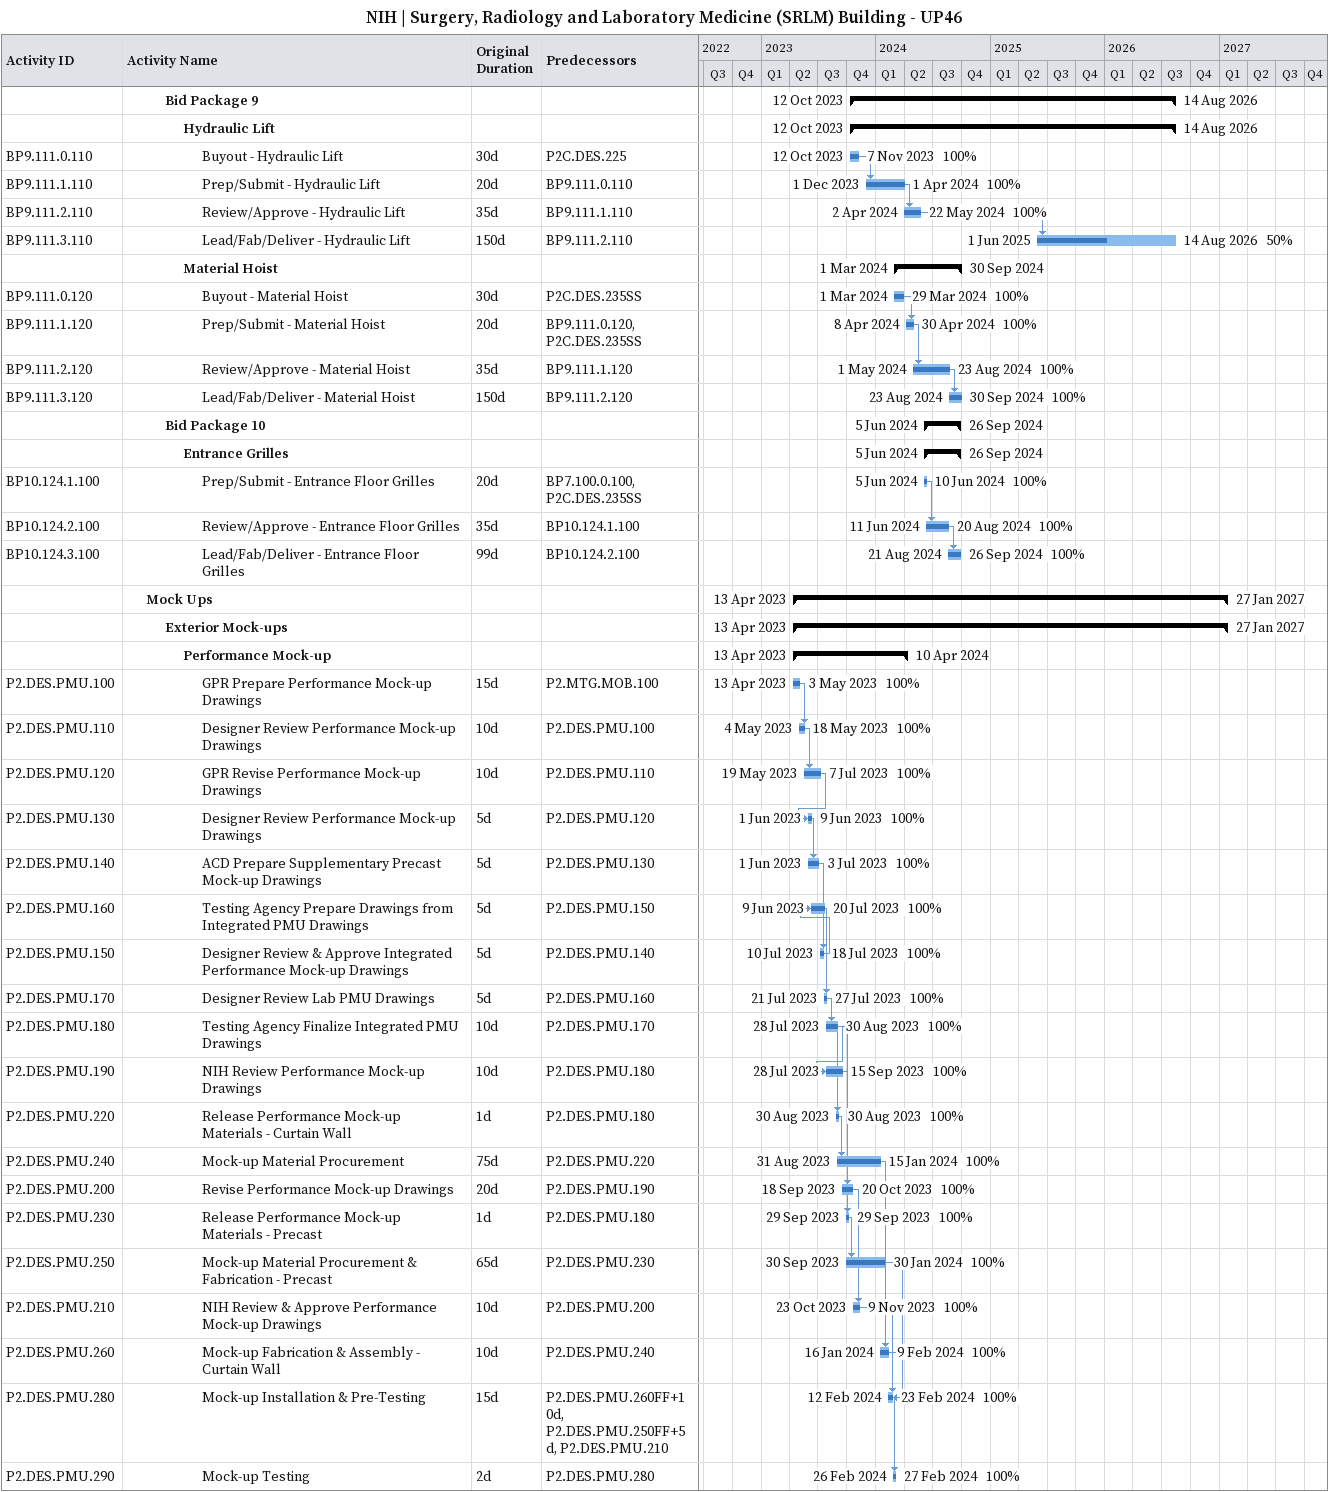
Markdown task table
NIH | Surgery, Radiology and Laboratory Medicine (SRLM) Building - UP46

| ID | Level | Task | Original duration | Start | Finish | Predecessors | % complete |
|---|---|---|---|---|---|---|---|
|  | 3 | **Bid Package 9** |  | 2023-10-12 | 2026-08-14 |  |  |
|  | 4 | **Hydraulic Lift** |  | 2023-10-12 | 2026-08-14 |  |  |
| BP9.111.0.110 | 5 | Buyout - Hydraulic Lift | 30d | 2023-10-12 | 2023-11-07 | P2C.DES.225 | 100 |
| BP9.111.1.110 | 5 | Prep/Submit - Hydraulic Lift | 20d | 2023-12-01 | 2024-04-01 | BP9.111.0.110 | 100 |
| BP9.111.2.110 | 5 | Review/Approve - Hydraulic Lift | 35d | 2024-04-02 | 2024-05-22 | BP9.111.1.110 | 100 |
| BP9.111.3.110 | 5 | Lead/Fab/Deliver - Hydraulic Lift | 150d | 2025-06-01 | 2026-08-14 | BP9.111.2.110 | 50 |
|  | 4 | **Material Hoist** |  | 2024-03-01 | 2024-09-30 |  |  |
| BP9.111.0.120 | 5 | Buyout - Material Hoist | 30d | 2024-03-01 | 2024-03-29 | P2C.DES.235SS | 100 |
| BP9.111.1.120 | 5 | Prep/Submit - Material Hoist | 20d | 2024-04-08 | 2024-04-30 | BP9.111.0.120, P2C.DES.235SS | 100 |
| BP9.111.2.120 | 5 | Review/Approve - Material Hoist | 35d | 2024-05-01 | 2024-08-23 | BP9.111.1.120 | 100 |
| BP9.111.3.120 | 5 | Lead/Fab/Deliver - Material Hoist | 150d | 2024-08-23 | 2024-09-30 | BP9.111.2.120 | 100 |
|  | 3 | **Bid Package 10** |  | 2024-06-05 | 2024-09-26 |  |  |
|  | 4 | **Entrance Grilles** |  | 2024-06-05 | 2024-09-26 |  |  |
| BP10.124.1.100 | 5 | Prep/Submit - Entrance Floor Grilles | 20d | 2024-06-05 | 2024-06-10 | BP7.100.0.100, P2C.DES.235SS | 100 |
| BP10.124.2.100 | 5 | Review/Approve - Entrance Floor Grilles | 35d | 2024-06-11 | 2024-08-20 | BP10.124.1.100 | 100 |
| BP10.124.3.100 | 5 | Lead/Fab/Deliver - Entrance Floor Grilles | 99d | 2024-08-21 | 2024-09-26 | BP10.124.2.100 | 100 |
|  | 2 | **Mock Ups** |  | 2023-04-13 | 2027-01-27 |  |  |
|  | 3 | **Exterior Mock-ups** |  | 2023-04-13 | 2027-01-27 |  |  |
|  | 4 | **Performance Mock-up** |  | 2023-04-13 | 2024-04-10 |  |  |
| P2.DES.PMU.100 | 5 | GPR Prepare Performance Mock-up Drawings | 15d | 2023-04-13 | 2023-05-03 | P2.MTG.MOB.100 | 100 |
| P2.DES.PMU.110 | 5 | Designer Review Performance Mock-up Drawings | 10d | 2023-05-04 | 2023-05-18 | P2.DES.PMU.100 | 100 |
| P2.DES.PMU.120 | 5 | GPR Revise Performance Mock-up Drawings | 10d | 2023-05-19 | 2023-07-07 | P2.DES.PMU.110 | 100 |
| P2.DES.PMU.130 | 5 | Designer Review Performance Mock-up Drawings | 5d | 2023-06-01 | 2023-06-09 | P2.DES.PMU.120 | 100 |
| P2.DES.PMU.140 | 5 | ACD Prepare Supplementary Precast Mock-up Drawings | 5d | 2023-06-01 | 2023-07-03 | P2.DES.PMU.130 | 100 |
| P2.DES.PMU.160 | 5 | Testing Agency Prepare Drawings from Integrated PMU Drawings | 5d | 2023-06-09 | 2023-07-20 | P2.DES.PMU.150 | 100 |
| P2.DES.PMU.150 | 5 | Designer Review & Approve Integrated Performance Mock-up Drawings | 5d | 2023-07-10 | 2023-07-18 | P2.DES.PMU.140 | 100 |
| P2.DES.PMU.170 | 5 | Designer Review Lab PMU Drawings | 5d | 2023-07-21 | 2023-07-27 | P2.DES.PMU.160 | 100 |
| P2.DES.PMU.180 | 5 | Testing Agency Finalize Integrated PMU Drawings | 10d | 2023-07-28 | 2023-08-30 | P2.DES.PMU.170 | 100 |
| P2.DES.PMU.190 | 5 | NIH Review Performance Mock-up Drawings | 10d | 2023-07-28 | 2023-09-15 | P2.DES.PMU.180 | 100 |
| P2.DES.PMU.220 | 5 | Release Performance Mock-up Materials - Curtain Wall | 1d | 2023-08-30 | 2023-08-30 | P2.DES.PMU.180 | 100 |
| P2.DES.PMU.240 | 5 | Mock-up Material Procurement | 75d | 2023-08-31 | 2024-01-15 | P2.DES.PMU.220 | 100 |
| P2.DES.PMU.200 | 5 | Revise Performance Mock-up Drawings | 20d | 2023-09-18 | 2023-10-20 | P2.DES.PMU.190 | 100 |
| P2.DES.PMU.230 | 5 | Release Performance Mock-up Materials - Precast | 1d | 2023-09-29 | 2023-09-29 | P2.DES.PMU.180 | 100 |
| P2.DES.PMU.250 | 5 | Mock-up Material Procurement & Fabrication - Precast | 65d | 2023-09-30 | 2024-01-30 | P2.DES.PMU.230 | 100 |
| P2.DES.PMU.210 | 5 | NIH Review & Approve Performance Mock-up Drawings | 10d | 2023-10-23 | 2023-11-09 | P2.DES.PMU.200 | 100 |
| P2.DES.PMU.260 | 5 | Mock-up Fabrication & Assembly - Curtain Wall | 10d | 2024-01-16 | 2024-02-09 | P2.DES.PMU.240 | 100 |
| P2.DES.PMU.280 | 5 | Mock-up Installation & Pre-Testing | 15d | 2024-02-12 | 2024-02-23 | P2.DES.PMU.260FF+10d, P2.DES.PMU.250FF+5d, P2.DES.PMU.210 | 100 |
| P2.DES.PMU.290 | 5 | Mock-up Testing | 2d | 2024-02-26 | 2024-02-27 | P2.DES.PMU.280 | 100 |
